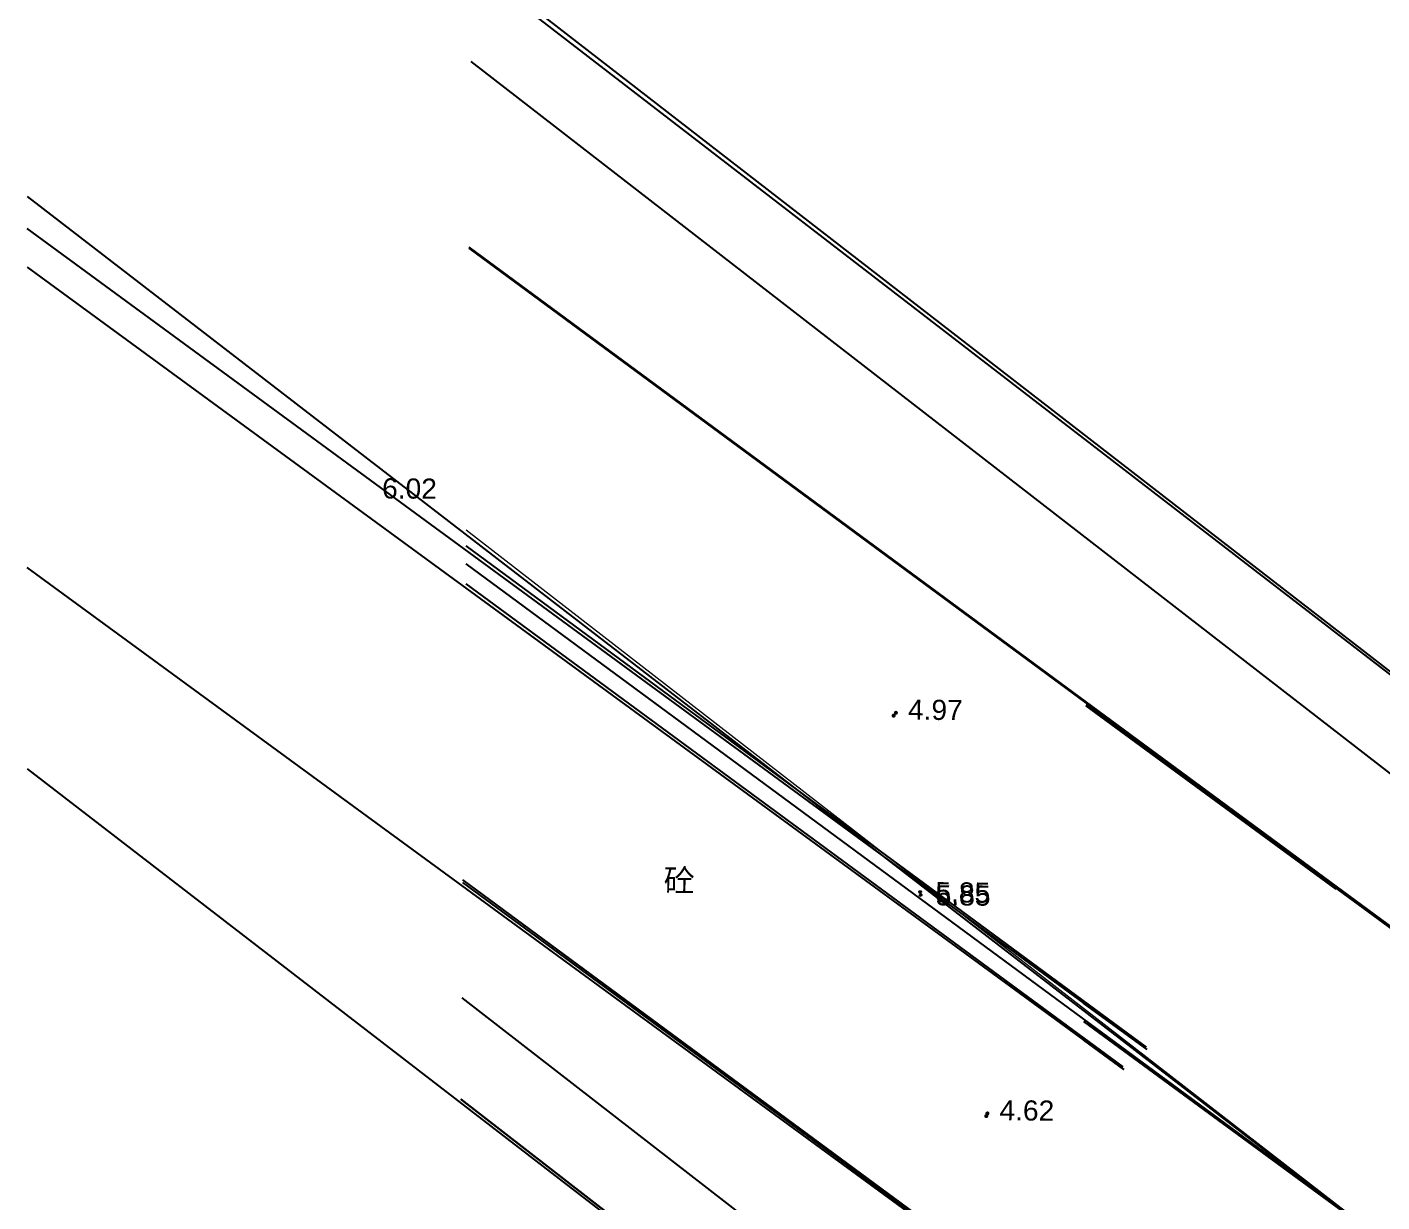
# Model space of a CAD drawing. Header units: millimetres. Extents: x 2463 to 59352, y -11079 to 11941.
# Drawn here: x 6095.1 to 6162.3, y 1732.2 to 1790.5 of the extents above; entities that cross this region are included whole.
import ezdxf
from ezdxf.enums import TextEntityAlignment as Align

# ---------------------------------------------------------------- set-up
doc = ezdxf.new("R2010")
doc.units = ezdxf.units.MM
doc.header["$LTSCALE"] = 10
for name, pattern in [('ACAD_ISO04W100', [30, 24, -3, 0, -3]), ('DASHDOT', [1, 0.5, -0.25, 0, -0.25]), ('SOLID', [5, 1, 1, 1, 1, 1])]:
    doc.linetypes.add(name, pattern=pattern)
for name, color, linetype in [('1：500地形', 8, 'Continuous'), ('GH-水系', 5, 'Continuous'), ('RD-侧石线', 5, 'Continuous'), ('RD-红线', 7, 'Continuous')]:
    doc.layers.add(name, color=color, linetype=linetype)
doc.layers.add('RD-中线', color=7, linetype='DASHDOT', lineweight=0, true_color=0xfe0b0b)
doc.styles.get("Standard").update_dxf_attribs({"font": 'arial.ttf'})

# ---------------------------------------------------------------- blocks, each defined once
blk = doc.blocks.new('720100000')
at = {"const_width": 0.2}
blk.add_lwpolyline([(-0.1, 0, 1), (0.1, 0, 1)], format="xyb", close=True, dxfattribs=at)

msp = doc.modelspace()

# ---------------------------------------------------------------- linework, layer by layer
at = {"color": 8, "linetype": 'Continuous', "extrusion": (-0.02249646185367215, 0.003258727077910039, 0.9997416115686583)}
for p, q in [((6150.677546745896, 1739.785738428012), (6095.082381622373, 1780.523568444774)), ((6095.082381622431, 1778.603404207044), (6149.508137679981, 1738.792818330117)), ((6140.082408808843, 1730.789634575956), (6095.082381622489, 1763.705620986299))]:
    msp.add_line(p, q, dxfattribs=at)
at = {"color": 8, "linetype": 'Continuous'}
for p, q in [((6117.010932677689, 1779.545188892987), (6160.037389817562, 1747.845988804829)), ((6150.641668366823, 1739.911513381527), (6116.870011352034, 1764.785083616041)), ((6116.852040042375, 1762.902769056504), (6149.469470230079, 1738.921618798637)), ((6147.620231595212, 1756.848001460899), (6160.041011865631, 1747.745931159594)), ((6140.021260640789, 1730.942818653193), (6116.710534251151, 1748.081447777693)), ((6150.665558095179, 1739.787517841329), (6147.5170026125, 1742.094134847523)), ((6147.504108295167, 1740.251231505425), (6149.495888512962, 1738.794636407756))]:
    msp.add_line(p, q, dxfattribs=at)
at = {"color": 8, "linetype": 'SOLID'}
msp.add_circle((6139.410105219433, 1747.603900897671), 0.05, dxfattribs=at)
at = {"color": 8, "linetype": 'SOLID', "extrusion": (-0.02249646185367215, 0.003258727077910039, 0.9997416115686583)}
msp.add_circle((-2609.540762693406, 5823.965910382636, -133.7636578708464), 0.05, dxfattribs=at)
at = {"layer": '1：500地形', "color": 251, "linetype": 'Continuous'}
for p, q in [((6117.011469734747, 1779.601440172066), (6168.552284962296, 1741.617907199898)), ((6116.861463309529, 1763.889760853146), (6161.292571265165, 1731.136652198509)), ((6153.484769171251, 1721.105822013114), (6116.711724288618, 1748.206095119362))]:
    msp.add_line(p, q, dxfattribs=at)
at = {"layer": '1：500地形', "color": 8, "linetype": 'Continuous'}
msp.add_line((6147.620577750758, 1756.897475284413), (6168.571764241295, 1741.539587381185), dxfattribs=at)
at = {"layer": '1：500地形', "color": 8, "linetype": 'Continuous', "flags": 128}
msp.add_lwpolyline([(6147.510601068296, 1741.179202565812), (6161.338806866757, 1731.03985033732), (6258.365809698445, 1655.359923732822)], dxfattribs=at)
at = {"layer": 'GH-水系', "linetype": 'ByBlock'}
msp.add_line((6140.367120246608, 1718.925200586096), (6116.607868745605, 1737.328259806503), dxfattribs=at)
at = {"layer": 'RD-中线', "color": 0, "linetype": 'ByBlock', "ltscale": 0.09}
msp.add_line((6116.877594905296, 1765.579387722892), (6240.478218555947, 1669.842802483477), dxfattribs=at)
at = {"layer": 'RD-中线', "color": 7, "linetype": 'ACAD_ISO04W100', "lineweight": -3, "ltscale": 2, "flags": 128}
msp.add_lwpolyline([(6095.082381622431, 1782.118154143338), (6240.673564673956, 1669.941677805391), (6302.674209238643, 1619.852182343491)], dxfattribs=at)
at = {"layer": 'RD-侧石线', "color": 0, "linetype": 'ByBlock', "ltscale": 0.09}
msp.add_line((6117.099369763253, 1788.808092760277), (6251.975345812478, 1684.338025817537), dxfattribs=at)
at = {"layer": 'RD-侧石线', "color": 0, "linetype": 'ByBlock'}
msp.add_line((6116.655820047339, 1742.350682684575), (6228.981091238531, 1655.347578672581), dxfattribs=at)
at = {"layer": 'RD-红线', "color": 251, "linetype": 'ByBlock'}
for p, q in [((6117.147321063765, 1793.830515161977), (6254.461211167772, 1687.472128521074)), ((6116.607868745605, 1737.328259806503), (6226.495225883178, 1652.213475969509))]:
    msp.add_line(p, q, dxfattribs=at)
at = {"layer": 'RD-红线'}
msp.add_lwpolyline([(6095.082381622373, 1810.522110730764), (6254.611505617593, 1687.606597387121), (6307.273520920748, 1645.061656200682), (6306.953446319067, 1645.320240211096), (6326.525127276518, 1638.235452398547), (6329.652781660059, 1638.605668412876), (6466.937623961801, 1654.855880542547), (6469.08364808545, 1655.109902375732), (6480.10959496032, 1667.180990781524), (6480.168760211413, 1669.341186630429), (6482.717422331423, 1762.395964802598, 0.01922816686001521), (6482.553167865351, 1777.233690449391), (6478.674665673376, 1855.48969294306)], format="xyb", dxfattribs=at)
msp.add_lwpolyline([(6095.082381622547, 1753.714197555912), (6226.735623730086, 1652.276758223661), (6266.870677712754, 1619.852182343491)], dxfattribs=at)

# ---------------------------------------------------------------- block references
at = {"layer": '1：500地形', "color": 8, "linetype": 'Continuous', "extrusion": (-0.02249646185367215, 0.003258727077910039, 0.9997416115686583), "xscale": 0.4999999999983986, "yscale": 0.5000000000001075, "zscale": 0.4999999999999977, "rotation": 97.84143009071664}
for p in [(-2618.161389460819, 5821.473719933196, -128.793657870842), (-2599.157930922532, 5828.865373308297, -129.1436578708422)]:
    msp.add_blockref('720100000', p, dxfattribs=at)
at = {"layer": '1：500地形', "color": 251, "linetype": 'Continuous', "xscale": 0.4999999999999997, "yscale": 0.4999999999999997, "zscale": 0.4999999999999997, "rotation": 359.4529881682059}
for p in [(6138.202183627962, 1756.495871339348, 4.969999999999994), (6142.742469155959, 1736.617396059335, 4.62)]:
    msp.add_blockref('720100000', p, dxfattribs=at)

# ---------------------------------------------------------------- texts
at = {"color": 8, "linetype": 'SOLID', "extrusion": (-0.02249646185367215, 0.003258727077910039, 0.9997416115686583)}
for s, p in [('6.02', (-2625.191818564794, 5794.681783707323, -133.7636578708457)), ('5.85', (-2609.147761924877, 5824.777113436549, -133.7636578708426))]:
    msp.add_text(s, height=1, rotation=97.84143009071809, dxfattribs=at).set_placement(p)
at = {"color": 8, "linetype": 'SOLID'}
msp.add_text('5.85', height=0.9999999999999994, rotation=359.4529597704604, dxfattribs=at).set_placement((6140.155297518564, 1747.096763339714))
at = {"layer": '1：500地形', "color": 251, "linetype": 'Continuous'}
for s, height, p in [('4.97', 0.9999999999999994, (6138.801363604, 1756.657765152288)), ('砼', 1.125, (6126.680691721007, 1748.185551382025)), ('4.62', 0.9999999999999994, (6143.341649132055, 1736.779289872275))]:
    msp.add_text(s, height=height, rotation=359.4529597704604, dxfattribs=at).set_placement(p, align=Align.MIDDLE_LEFT)

doc.saveas('drawing.dxf')
